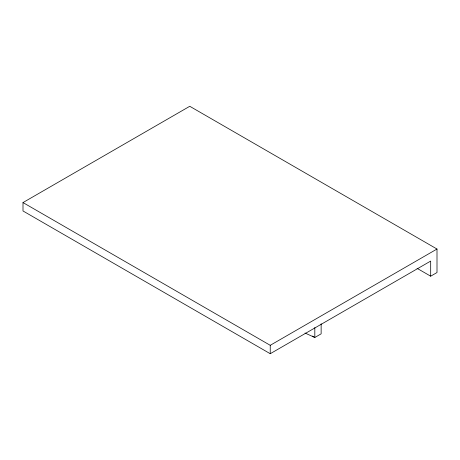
<?xml version="1.0" encoding="UTF-8"?>
<svg xmlns="http://www.w3.org/2000/svg" width="460" height="460" viewBox="0 0 460 460"><rect width="100%" height="100%" fill="white"/><g stroke="black" fill="none" stroke-linecap="round" stroke-linejoin="round"><path stroke-width="0.69" d="M430.681 276.19L430.681 261.079L270.238 353.711L23 210.967L23 202.572L189.761 106.289L437 249.032L437 272.544L430.681 276.19L417.053 268.318M23 202.572L270.238 345.31L437 249.032M305.02 333.023L314.818 337.485L321.137 333.839L321.137 323.811M312.34 336.053L314.818 337.485L314.818 327.537M270.238 345.31L270.238 353.711"/></g></svg>
